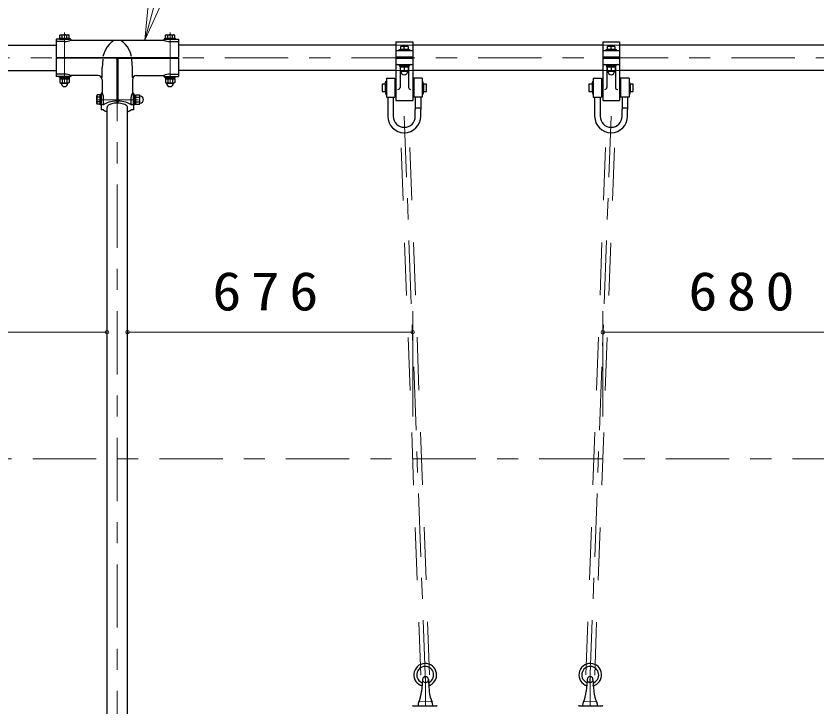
# Model space of a CAD drawing. Units: millimetres on the paper, scale 1:50. Extents: x 197 to 617, y 140 to 437.
# Drawn here: x 297.84 to 335.75, y 221.74 to 254.44 of the extents above; entities that cross this region are included whole.
import ezdxf

# ---------------------------------------------------------------- set-up
doc = ezdxf.new("R2010")
doc.units = ezdxf.units.MM
doc.linetypes.add('USER1', pattern=[4.5, 2.5, -2])
doc.linetypes.add('USER2', pattern=[6, 3, -1, 1, -1])
doc.layers.add('線', color=2, linetype='Continuous', lineweight=25)
doc.layers.add('補助', color=2, linetype='Continuous', lineweight=13)
doc.styles.add('ＭＳ ゴシック', font='')
doc.styles.get('ＭＳ ゴシック').set_extended_font_data('MS Gothic')

# ---------------------------------------------------------------- blocks, each defined once
blk = doc.blocks.new('dimension_origin')
at = {"color": 0, "linetype": 'Continuous', "lineweight": -2}
blk.add_circle((0, 0), 1.25, dxfattribs=at)

msp = doc.modelspace()

# ---------------------------------------------------------------- linework, layer by layer
at = {"layer": '線', "color": 1, "linetype": 'USER2', "lineweight": 13}
for p, q in [((300.142, 251.255), (300.142, 253.655)), ((305.142, 253.655), (305.142, 251.255)), ((302.642, 207.455), (302.642, 253.435)), ((246.542, 252.455), (302.642, 252.455)), ((358.742, 252.455), (302.642, 252.455)), ((301.642, 250.467), (303.642, 250.467)), ((317.247, 222.817), (316.242, 249.685)), ((325.038, 222.817), (326.042, 249.685)), ((361.636, 233.455), (243.649, 233.455))]:
    msp.add_line(p, q, dxfattribs=at)
at = {"layer": '線', "color": 7}
for p, q in [((299.742, 253.34), (299.742, 252.475)), ((300.442, 253.34), (299.742, 253.34)), ((300.442, 253.34), (300.442, 253.29)), ((300.442, 253.29), (304.842, 253.29)), ((304.842, 253.34), (304.842, 253.29)), ((304.842, 253.34), (305.542, 253.34)), ((305.542, 253.34), (305.542, 252.475)), ((289.442, 253.06), (299.742, 253.06)), ((315.842, 253.06), (305.542, 253.06)), ((325.642, 253.06), (316.642, 253.06)), ((338.442, 253.06), (326.442, 253.06)), ((299.742, 252.435), (299.742, 251.57)), ((305.542, 252.435), (305.542, 251.57)), ((289.442, 251.85), (299.742, 251.85)), ((315.842, 251.85), (305.542, 251.85)), ((325.642, 251.85), (316.642, 251.85)), ((338.442, 251.85), (326.442, 251.85)), ((300.442, 251.57), (299.742, 251.57)), ((300.442, 251.62), (300.442, 251.57)), ((301.682, 251.62), (300.442, 251.62)), ((301.726, 251.62), (301.682, 251.62)), ((301.926, 251.42), (301.926, 250.775)), ((303.358, 251.42), (303.358, 250.775)), ((303.558, 251.62), (303.602, 251.62)), ((303.602, 251.62), (304.842, 251.62)), ((304.842, 251.62), (304.842, 251.57)), ((304.842, 251.57), (305.542, 251.57)), ((301.926, 250.775), (301.876, 250.775)), ((301.876, 250.775), (301.876, 250.224)), ((303.408, 250.775), (303.358, 250.775)), ((303.408, 250.775), (303.408, 250.224)), ((301.988, 250.224), (301.876, 250.224)), ((301.876, 250.224), (301.876, 249.99)), ((303.408, 250.224), (303.297, 250.224)), ((303.408, 250.224), (303.408, 249.99)), ((301.988, 249.99), (301.876, 249.99)), ((302.156, 207.645), (302.156, 250.107)), ((303.128, 207.645), (303.128, 250.107)), ((303.408, 249.99), (303.297, 249.99)), ((317.103, 223.006), (317.059, 222.425)), ((317.382, 223.006), (317.425, 222.425)), ((324.903, 223.006), (324.859, 222.425)), ((325.182, 223.006), (325.225, 222.425))]:
    msp.add_line(p, q, dxfattribs=at)
at = {"layer": '線'}
for p, q in [((300.142, 253.228), (299.742, 253.228)), ((299.902, 253.39), (300.382, 253.39)), ((299.902, 253.34), (299.902, 253.39)), ((299.902, 253.34), (300.382, 253.34)), ((299.923, 253.528), (299.962, 253.55)), ((299.923, 253.39), (299.923, 253.528)), ((299.923, 253.39), (300.362, 253.39)), ((299.962, 253.55), (300.322, 253.55)), ((300.033, 253.39), (300.033, 253.528)), ((300.252, 253.39), (300.252, 253.528)), ((300.362, 253.528), (300.322, 253.55)), ((300.362, 253.39), (300.362, 253.528)), ((300.382, 253.39), (300.382, 253.34)), ((304.902, 253.39), (305.382, 253.39)), ((304.902, 253.34), (304.902, 253.39)), ((304.902, 253.34), (305.382, 253.34)), ((304.923, 253.528), (304.962, 253.55)), ((304.923, 253.39), (304.923, 253.528)), ((304.923, 253.39), (305.362, 253.39)), ((304.962, 253.55), (305.322, 253.55)), ((305.033, 253.39), (305.033, 253.528)), ((305.142, 253.228), (305.542, 253.228)), ((305.252, 253.39), (305.252, 253.528)), ((305.362, 253.528), (305.322, 253.55)), ((305.362, 253.39), (305.362, 253.528)), ((305.382, 253.39), (305.382, 253.34)), ((315.842, 253.22), (316.642, 253.22)), ((315.842, 253.22), (315.842, 250.435)), ((316.642, 253.22), (316.642, 250.435)), ((325.642, 253.22), (326.442, 253.22)), ((325.642, 253.22), (325.642, 250.435)), ((326.442, 253.22), (326.442, 250.435)), ((316.002, 252.85), (316.482, 252.85)), ((316.002, 252.8), (316.002, 252.85)), ((316.062, 252.99), (316.072, 253)), ((316.062, 252.99), (316.062, 252.85)), ((316.422, 252.85), (316.062, 252.85)), ((316.412, 253), (316.072, 253)), ((316.242, 252.85), (316.242, 252.978)), ((316.422, 252.99), (316.412, 253)), ((316.422, 252.99), (316.422, 252.85)), ((316.482, 252.85), (316.482, 252.8)), ((325.802, 252.85), (326.282, 252.85)), ((325.802, 252.8), (325.802, 252.85)), ((325.862, 252.99), (325.872, 253)), ((325.862, 252.99), (325.862, 252.85)), ((326.222, 252.85), (325.862, 252.85)), ((326.212, 253), (325.872, 253)), ((326.042, 252.85), (326.042, 252.978)), ((326.222, 252.99), (326.212, 253)), ((326.222, 252.99), (326.222, 252.85)), ((326.282, 252.85), (326.282, 252.8)), ((299.742, 252.475), (305.542, 252.475)), ((315.842, 252.8), (316.642, 252.8)), ((315.842, 252.5), (316.642, 252.5)), ((316.002, 252.8), (316.482, 252.8)), ((325.642, 252.8), (326.442, 252.8)), ((325.642, 252.5), (326.442, 252.5)), ((325.802, 252.8), (326.282, 252.8)), ((302.537, 252.435), (299.742, 252.435)), ((302.581, 252.435), (302.537, 252.435)), ((302.621, 252.395), (302.621, 250.313)), ((302.663, 252.395), (302.663, 250.313)), ((302.703, 252.435), (302.747, 252.435)), ((302.747, 252.435), (305.542, 252.435)), ((315.842, 252.435), (316.642, 252.435)), ((315.842, 252.135), (316.642, 252.135)), ((316.002, 252.135), (316.482, 252.135)), ((316.002, 252.085), (316.002, 252.135)), ((316.002, 252.085), (316.482, 252.085)), ((316.027, 252.085), (316.457, 252.085)), ((316.027, 252.085), (316.027, 252.025)), ((316.239, 252.025), (316.223, 252.085)), ((316.262, 252.025), (316.246, 252.085)), ((316.457, 252.085), (316.457, 252.025)), ((316.482, 252.135), (316.482, 252.085)), ((325.642, 252.435), (326.442, 252.435)), ((325.642, 252.135), (326.442, 252.135)), ((325.802, 252.135), (326.282, 252.135)), ((325.802, 252.085), (325.802, 252.135)), ((325.802, 252.085), (326.282, 252.085)), ((325.827, 252.085), (326.257, 252.085)), ((325.827, 252.085), (325.827, 252.025)), ((326.039, 252.025), (326.023, 252.085)), ((326.062, 252.025), (326.046, 252.085)), ((326.257, 252.085), (326.257, 252.025)), ((326.282, 252.135), (326.282, 252.085)), ((301.926, 251.52), (301.926, 251.98)), ((303.358, 251.52), (303.358, 251.98)), ((316.027, 252.025), (316.457, 252.025)), ((316.042, 252.035), (316.042, 251.057)), ((316.052, 252.025), (316.052, 251.831)), ((316.052, 252.025), (316.432, 252.025)), ((316.052, 251.831), (316.062, 251.825)), ((316.062, 251.825), (316.422, 251.825)), ((316.082, 251.815), (316.082, 251.825)), ((316.242, 252.025), (316.242, 251.848)), ((316.402, 251.815), (316.402, 251.825)), ((316.432, 251.831), (316.422, 251.825)), ((316.432, 252.025), (316.432, 251.831)), ((316.442, 252.035), (316.442, 251.057)), ((325.827, 252.025), (326.257, 252.025)), ((325.842, 252.035), (325.842, 251.057)), ((325.852, 252.025), (325.852, 251.831)), ((325.852, 252.025), (326.232, 252.025)), ((325.852, 251.831), (325.862, 251.825)), ((325.862, 251.825), (326.222, 251.825)), ((325.882, 251.815), (325.882, 251.825)), ((326.042, 252.025), (326.042, 251.848)), ((326.202, 251.815), (326.202, 251.825)), ((326.232, 251.831), (326.222, 251.825)), ((326.232, 252.025), (326.232, 251.831)), ((326.242, 252.035), (326.242, 251.057)), ((300.142, 251.683), (299.742, 251.683)), ((299.902, 251.57), (300.382, 251.57)), ((299.902, 251.52), (299.902, 251.57)), ((299.902, 251.52), (300.382, 251.52)), ((299.923, 251.46), (300.362, 251.46)), ((299.923, 251.46), (299.923, 251.283)), ((299.927, 251.52), (300.357, 251.52)), ((299.927, 251.52), (299.927, 251.46)), ((299.927, 251.46), (300.357, 251.46)), ((300.033, 251.46), (300.033, 251.283)), ((300.139, 251.46), (300.123, 251.52)), ((300.162, 251.46), (300.146, 251.52)), ((300.252, 251.46), (300.252, 251.283)), ((300.357, 251.52), (300.357, 251.46)), ((300.362, 251.46), (300.362, 251.283)), ((300.382, 251.57), (300.382, 251.52)), ((304.902, 251.57), (305.382, 251.57)), ((304.902, 251.52), (304.902, 251.57)), ((304.902, 251.52), (305.382, 251.52)), ((304.923, 251.46), (305.362, 251.46)), ((304.923, 251.46), (304.923, 251.283)), ((304.927, 251.52), (305.357, 251.52)), ((304.927, 251.52), (304.927, 251.46)), ((304.927, 251.46), (305.357, 251.46)), ((305.033, 251.46), (305.033, 251.283)), ((305.139, 251.46), (305.123, 251.52)), ((305.142, 251.683), (305.542, 251.683)), ((305.162, 251.46), (305.146, 251.52)), ((305.252, 251.46), (305.252, 251.283)), ((305.357, 251.52), (305.357, 251.46)), ((305.362, 251.46), (305.362, 251.283)), ((305.382, 251.57), (305.382, 251.52)), ((315.337, 251.205), (315.368, 251.352)), ((315.368, 251.352), (315.392, 251.347)), ((315.392, 251.485), (315.792, 251.485)), ((315.392, 251.485), (315.392, 250.585)), ((315.392, 251.347), (315.392, 250.723)), ((315.792, 251.485), (315.792, 250.585)), ((317.092, 251.485), (316.692, 251.485)), ((316.692, 251.485), (316.692, 250.585)), ((317.092, 251.485), (317.092, 250.585)), ((317.117, 251.352), (317.092, 251.347)), ((317.092, 251.347), (317.092, 250.723)), ((317.147, 251.205), (317.117, 251.352)), ((325.137, 251.205), (325.168, 251.352)), ((325.168, 251.352), (325.192, 251.347)), ((325.192, 251.485), (325.592, 251.485)), ((325.192, 251.485), (325.192, 250.585)), ((325.192, 251.347), (325.192, 250.723)), ((325.592, 251.485), (325.592, 250.585)), ((326.892, 251.485), (326.492, 251.485)), ((326.492, 251.485), (326.492, 250.585)), ((326.892, 251.485), (326.892, 250.585)), ((326.917, 251.352), (326.892, 251.347)), ((326.892, 251.347), (326.892, 250.723)), ((326.947, 251.205), (326.917, 251.352)), ((299.923, 251.283), (299.962, 251.26)), ((299.962, 251.26), (300.322, 251.26)), ((299.982, 251.25), (299.982, 251.26)), ((300.302, 251.25), (300.302, 251.26)), ((300.362, 251.283), (300.322, 251.26)), ((304.923, 251.283), (304.962, 251.26)), ((304.962, 251.26), (305.322, 251.26)), ((304.982, 251.25), (304.982, 251.26)), ((305.302, 251.25), (305.302, 251.26)), ((305.362, 251.283), (305.322, 251.26)), ((315.337, 251.205), (315.192, 251.205)), ((315.192, 251.205), (315.192, 250.865)), ((315.337, 251.205), (315.337, 250.866)), ((315.842, 251.205), (315.792, 251.205)), ((316.692, 251.205), (316.642, 251.205)), ((317.147, 251.205), (317.147, 250.866)), ((317.292, 251.205), (317.147, 251.205)), ((317.292, 250.865), (317.292, 251.205)), ((325.137, 251.205), (324.992, 251.205)), ((324.992, 251.205), (324.992, 250.865)), ((325.137, 251.205), (325.137, 250.866)), ((325.642, 251.205), (325.592, 251.205)), ((326.492, 251.205), (326.442, 251.205)), ((326.947, 251.205), (326.947, 250.866)), ((327.092, 251.205), (326.947, 251.205)), ((327.092, 250.865), (327.092, 251.205)), ((301.689, 250.695), (301.666, 250.655)), ((301.666, 250.295), (301.666, 250.655)), ((301.826, 250.695), (301.689, 250.695)), ((301.826, 250.585), (301.689, 250.585)), ((301.826, 250.235), (301.826, 250.715)), ((301.826, 250.715), (301.876, 250.715)), ((301.826, 250.256), (301.826, 250.695)), ((301.876, 250.235), (301.876, 250.715)), ((301.988, 250.224), (301.988, 250.592)), ((303.297, 250.224), (303.297, 250.592)), ((303.408, 250.235), (303.408, 250.715)), ((303.408, 250.715), (303.458, 250.715)), ((303.458, 250.235), (303.458, 250.715)), ((303.458, 250.26), (303.458, 250.69)), ((303.458, 250.69), (303.518, 250.69)), ((303.518, 250.256), (303.518, 250.695)), ((303.518, 250.695), (303.696, 250.695)), ((303.518, 250.26), (303.518, 250.69)), ((303.518, 250.585), (303.696, 250.585)), ((303.696, 250.695), (303.718, 250.655)), ((303.718, 250.295), (303.718, 250.655)), ((303.728, 250.635), (303.718, 250.635)), ((315.192, 250.865), (315.337, 250.865)), ((315.337, 250.866), (315.368, 250.718)), ((315.368, 250.718), (315.392, 250.723)), ((315.392, 250.585), (315.792, 250.585)), ((315.462, 250.585), (315.462, 249.685)), ((315.722, 250.585), (315.722, 249.685)), ((315.792, 250.865), (315.842, 250.865)), ((316.642, 250.865), (316.692, 250.865)), ((317.092, 250.585), (316.692, 250.585)), ((316.762, 250.585), (316.762, 250.005)), ((317.022, 250.585), (317.022, 250.005)), ((317.117, 250.718), (317.092, 250.723)), ((317.147, 250.866), (317.117, 250.718)), ((317.147, 250.865), (317.292, 250.865)), ((324.992, 250.865), (325.137, 250.865)), ((325.137, 250.866), (325.168, 250.718)), ((325.168, 250.718), (325.192, 250.723)), ((325.192, 250.585), (325.592, 250.585)), ((325.262, 250.585), (325.262, 249.685)), ((325.522, 250.585), (325.522, 249.685)), ((325.592, 250.865), (325.642, 250.865)), ((326.442, 250.865), (326.492, 250.865)), ((326.892, 250.585), (326.492, 250.585)), ((326.562, 250.585), (326.562, 250.005)), ((326.822, 250.585), (326.822, 250.005)), ((326.917, 250.718), (326.892, 250.723)), ((326.947, 250.866), (326.917, 250.718)), ((326.947, 250.865), (327.092, 250.865)), ((301.689, 250.256), (301.666, 250.295)), ((301.826, 250.366), (301.689, 250.366)), ((301.826, 250.256), (301.689, 250.256)), ((301.876, 250.235), (301.826, 250.235)), ((303.458, 250.235), (303.408, 250.235)), ((303.518, 250.495), (303.458, 250.479)), ((303.518, 250.472), (303.458, 250.456)), ((303.458, 250.26), (303.518, 250.26)), ((303.518, 250.366), (303.696, 250.366)), ((303.518, 250.256), (303.696, 250.256)), ((303.696, 250.256), (303.718, 250.295)), ((303.728, 250.315), (303.718, 250.315)), ((315.842, 250.435), (316.642, 250.435)), ((325.642, 250.435), (326.442, 250.435)), ((316.762, 250.085), (317.022, 250.085)), ((316.762, 249.685), (316.762, 250.005)), ((317.022, 249.685), (317.022, 250.005)), ((326.562, 250.085), (326.822, 250.085)), ((326.562, 249.685), (326.562, 250.005)), ((326.822, 249.685), (326.822, 250.005))]:
    msp.add_line(p, q, dxfattribs=at)
at = {"layer": '線', "color": 4, "linetype": 'USER1', "lineweight": 13}
for p, q in [((315.842, 253.06), (316.642, 253.06)), ((325.642, 253.06), (326.442, 253.06)), ((315.842, 251.85), (316.642, 251.85)), ((325.642, 251.85), (326.442, 251.85)), ((317.022, 223.209), (316.032, 249.678)), ((317.442, 223.225), (316.452, 249.693)), ((324.843, 223.225), (325.832, 249.693)), ((325.263, 223.209), (326.252, 249.678))]:
    msp.add_line(p, q, dxfattribs=at)
at = {"layer": '線', "linetype": 'USER1', "lineweight": 13}
for p, q in [((316.122, 252.5), (316.122, 252.435)), ((316.362, 252.5), (316.362, 252.435)), ((325.922, 252.5), (325.922, 252.435)), ((326.162, 252.5), (326.162, 252.435))]:
    msp.add_line(p, q, dxfattribs=at)
at = {"layer": '線', "linetype": 'USER2', "lineweight": 13}
for p, q in [((317.242, 221.755), (317.242, 223.135)), ((325.042, 221.755), (325.042, 223.135))]:
    msp.add_line(p, q, dxfattribs=at)
at = {"layer": '線', "color": 131}
for p, q in [((316.668, 221.755), (317.765, 221.755)), ((317.477, 221.755), (317.517, 221.755)), ((324.52, 221.755), (325.617, 221.755)), ((324.768, 221.755), (324.807, 221.755))]:
    msp.add_line(p, q, dxfattribs=at)
at = {"layer": '線', "color": 7, "lineweight": 13}
for p, q in [((317.568, 221.755), (316.916, 221.755)), ((316.975, 221.955), (317.242, 221.969)), ((317.51, 221.955), (317.242, 221.969)), ((324.716, 221.755), (325.368, 221.755)), ((324.775, 221.955), (325.042, 221.969)), ((325.31, 221.955), (325.042, 221.969))]:
    msp.add_line(p, q, dxfattribs=at)
at = {"layer": '線'}
for points in [[(302.448, 253.244), (302.346, 253.18), (302.25, 253.09), (302.163, 252.976), (302.084, 252.84), (302.017, 252.686), (301.962, 252.515)], [(303.322, 252.515), (303.268, 252.686), (303.2, 252.84), (303.122, 252.976), (303.034, 253.09), (302.938, 253.18), (302.837, 253.244)], [(301.961, 252.395), (301.935, 252.19), (301.926, 251.98)], [(303.358, 251.98), (303.35, 252.19), (303.324, 252.395)], [(302.621, 250.313), (302.558, 250.308), (302.497, 250.301), (302.439, 250.29), (302.384, 250.277), (302.334, 250.262), (302.289, 250.244), (302.249, 250.224), (302.216, 250.203), (302.19, 250.18), (302.171, 250.156), (302.16, 250.132), (302.156, 250.107)], [(303.128, 250.107), (303.123, 250.137), (303.106, 250.166), (303.079, 250.194), (303.042, 250.22), (302.995, 250.244), (302.941, 250.265), (302.879, 250.283), (302.811, 250.297), (302.739, 250.307), (302.663, 250.313)]]:
    msp.add_lwpolyline(points, dxfattribs=at)
at = {"layer": '線', "color": 7}
for points in [[(302.621, 250.403), (302.52, 250.397), (302.422, 250.385), (302.328, 250.369), (302.241, 250.348), (302.163, 250.322), (302.093, 250.293), (302.035, 250.26), (301.988, 250.224)], [(303.297, 250.224), (303.25, 250.26), (303.191, 250.293), (303.122, 250.322), (303.043, 250.348), (302.956, 250.369), (302.863, 250.385), (302.765, 250.397), (302.663, 250.403)], [(301.988, 249.99), (302.06, 249.939), (302.156, 249.894)], [(303.128, 249.894), (303.225, 249.939), (303.297, 249.99)]]:
    msp.add_lwpolyline(points, dxfattribs=at)
at = {"layer": '線'}
for centre, radius, start, end in [((299.978, 253.433), 0.11, 60, 120), ((300.142, 253.274), 0.276, 66.5735, 113.4265), ((300.132, 254.029), 0.801, 270.7067, 292.7561), ((300.307, 253.433), 0.11, 60, 120), ((305.152, 254.029), 0.801, 247.2439, 269.2933), ((304.978, 253.433), 0.11, 60, 120), ((305.142, 253.274), 0.276, 66.5735, 113.4265), ((305.307, 253.433), 0.11, 60, 120), ((316.152, 252.748), 0.246, 68.5823, 111.4176), ((316.332, 252.748), 0.246, 68.5824, 111.4176), ((325.952, 252.748), 0.246, 68.5823, 111.4176), ((326.132, 252.748), 0.246, 68.5824, 111.4176), ((302.581, 252.395), 0.04, 0, 90), ((302.703, 252.395), 0.04, 90, 180), ((315.942, 252.035), 0.1, 0, 90), ((316.542, 252.035), 0.1, 90, 180), ((325.742, 252.035), 0.1, 0, 90), ((326.342, 252.035), 0.1, 90, 180), ((316.147, 252.106), 0.274, 249.7445, 290.2556), ((316.242, 251.815), 0.16, 180, 0), ((316.337, 252.106), 0.274, 249.7445, 290.2556), ((325.947, 252.106), 0.274, 249.7445, 290.2556), ((326.042, 251.815), 0.16, 180, 0), ((326.137, 252.106), 0.274, 249.7445, 290.2556), ((300.132, 250.882), 0.801, 67.2438, 89.2934), ((305.152, 250.882), 0.801, 90.7066, 112.7562), ((299.978, 251.378), 0.11, 240, 300), ((300.142, 251.25), 0.16, 180, 0), ((300.142, 251.536), 0.276, 246.5735, 293.4265), ((300.307, 251.378), 0.11, 240, 300), ((304.978, 251.378), 0.11, 240, 300), ((305.142, 251.25), 0.16, 180, 0), ((305.142, 251.536), 0.276, 246.5735, 293.4265), ((305.307, 251.378), 0.11, 240, 300), ((315.942, 251.057), 0.1, 270, 0), ((316.542, 251.057), 0.1, 180, 270), ((325.742, 251.057), 0.1, 270, 0), ((326.342, 251.057), 0.1, 180, 270), ((301.942, 250.475), 0.276, 156.5735, 203.4265), ((301.784, 250.64), 0.11, 150, 210), ((301.66, 250.584), 0.328, 1.5375, 35.7773), ((303.624, 250.584), 0.328, 144.2227, 178.4625), ((303.442, 250.475), 0.276, 336.5735, 23.4265), ((303.601, 250.64), 0.11, 330, 30), ((303.728, 250.475), 0.16, 270, 90), ((301.784, 250.311), 0.11, 150, 210), ((303.601, 250.311), 0.11, 330, 30), ((316.242, 249.685), 0.78, 180, 0), ((316.242, 249.685), 0.52, 180, 0), ((326.042, 249.685), 0.78, 180, 0), ((326.042, 249.685), 0.52, 180, 0)]:
    msp.add_arc(centre, radius, start, end, dxfattribs=at)
at = {"layer": '線', "color": 7}
for centre, radius, start, end in [((301.726, 251.42), 0.2, 0, 90), ((303.558, 251.42), 0.2, 90, 180), ((317.232, 223.217), 0.54, 92.1411, 256.1792), ((317.232, 223.217), 0.54, 286.0716, 92.1411), ((325.053, 223.217), 0.54, 87.8589, 253.9284), ((325.053, 223.217), 0.54, 283.8208, 87.8589), ((317.232, 223.217), 0.4, 92.1411, 252.8573), ((317.232, 223.217), 0.4, 290.2252, 92.1411), ((325.053, 223.217), 0.4, 87.8589, 249.7748), ((325.053, 223.217), 0.4, 287.1427, 87.8589), ((317.242, 222.995), 0.14, 4.2913, 175.7087), ((325.042, 222.995), 0.14, 4.2913, 175.7087), ((315.663, 222.53), 1.4, 334.3662, 355.7087), ((318.822, 222.53), 1.4, 184.2913, 205.6338), ((323.463, 222.53), 1.4, 334.3662, 355.7087), ((326.622, 222.53), 1.4, 184.2913, 205.6338), ((317.227, 221.779), 0.335, 154.3662, 180), ((317.258, 221.779), 0.335, 0, 24.9727), ((325.027, 221.779), 0.335, 155.0273, 180), ((325.058, 221.779), 0.335, 0, 25.6338)]:
    msp.add_arc(centre, radius, start, end, dxfattribs=at)
at = {"layer": '線', "color": 7, "linetype": 'USER1', "lineweight": 13}
for centre in [(317.242, 222.995), (325.042, 222.995)]:
    msp.add_arc(centre, 0.14, 175.7087, 4.2913, dxfattribs=at)
at = {"layer": '線', "color": 131}
for centre, start, end in [((316.668, 221.715), 90, 144.7656), ((317.765, 221.715), 43.4325, 90), ((324.52, 221.715), 90, 136.5675), ((325.617, 221.715), 35.2344, 90)]:
    msp.add_arc(centre, 0.04, start, end, dxfattribs=at)
at = {"layer": '線', "color": 7, "lineweight": 13}
for centre, radius, start, end in [((316.916, 221.779), 0.024, 180, 270), ((316.978, 221.895), 0.06, 90, 155.0273), ((317.507, 221.895), 0.06, 24.9727, 90), ((317.568, 221.779), 0.024, 270, 0), ((324.716, 221.779), 0.024, 180, 270), ((324.778, 221.895), 0.06, 90, 155.0273), ((325.307, 221.895), 0.06, 24.9727, 90), ((325.368, 221.779), 0.024, 270, 0)]:
    msp.add_arc(centre, radius, start, end, dxfattribs=at)
at = {"layer": '補助'}
for p, q in [((304.236, 256.318), (303.942, 253.29)), ((303.942, 253.29), (304.719, 256.188)), ((305.202, 256.059), (303.942, 253.29)), ((302.156, 235.455), (302.156, 240.455)), ((303.128, 235.455), (303.128, 240.455)), ((316.639, 235.455), (316.639, 240.455)), ((325.646, 235.455), (325.646, 240.455)), ((288.646, 239.455), (302.156, 239.455)), ((303.128, 239.455), (316.639, 239.455)), ((325.646, 239.455), (339.239, 239.455))]:
    msp.add_line(p, q, dxfattribs=at)

# ---------------------------------------------------------------- block references
at = {"layer": '補助', "xscale": 0.0667, "yscale": 0.0667, "rotation": 180}
for p in [(302.156, 239.455), (316.639, 239.455)]:
    msp.add_blockref('dimension_origin', p, dxfattribs=at)
at = {"layer": '補助', "xscale": 0.0667, "yscale": 0.0667}
for p in [(303.128, 239.455), (325.646, 239.455)]:
    msp.add_blockref('dimension_origin', p, dxfattribs=at)

# ---------------------------------------------------------------- texts
at = {"layer": '補助', "char_height": 1.833, "attachment_point": 8, "style": 'ＭＳ ゴシック'}
for s, insert in [('\\T1.33;\\W1.1;676', (309.884, 240.455)), ('\\T1.33;\\W1.1;680', (332.442, 240.455))]:
    msp.add_mtext(s, dxfattribs=dict(at, insert=insert))

doc.saveas('drawing.dxf')
